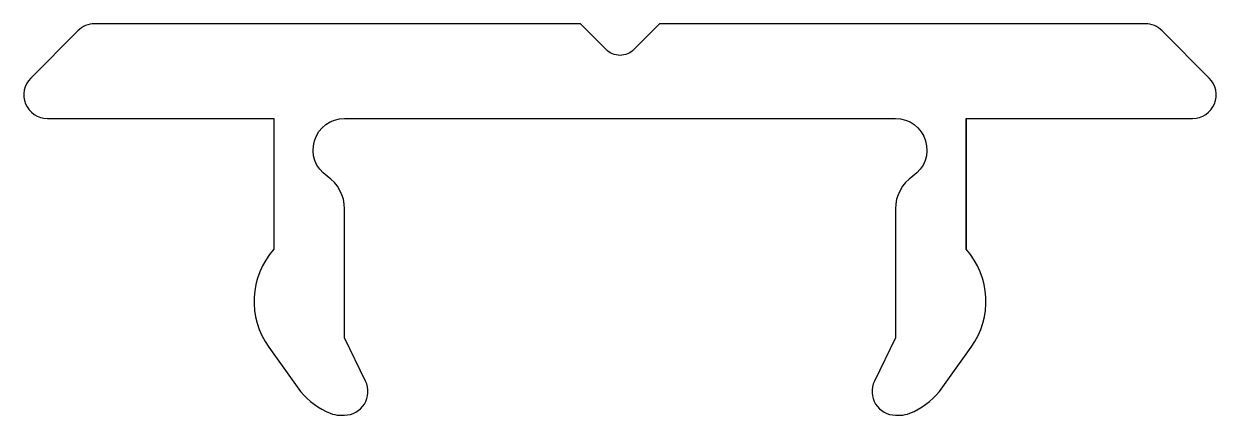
# Model space of a CAD drawing. Extents: x 1203.6 to 1218.7, y 7.1 to 12.1.
import ezdxf

# ---------------------------------------------------------------- set-up
doc = ezdxf.new("R2010")
doc.units = 0
doc.header["$LTSCALE"] = 15
doc.layers.get('0').update_dxf_attribs({"linetype": 'CONTINUOUS'})

msp = doc.modelspace()

# ---------------------------------------------------------------- linework, layer by layer
at = {"color": 0, "linetype": 'BYBLOCK'}
msp.add_lwpolyline([(1215.53, 10.866), (1215.53, 9.206), (1215.53, 10.866), (1218.406, 10.866, 0.668179), (1218.618, 11.378), (1218.018, 11.978, 0.198912), (1217.806, 12.066), (1211.633, 12.066), (1211.306, 11.739, -0.414214), (1210.953, 11.739), (1210.626, 12.066), (1204.453, 12.066, 0.198912), (1204.241, 11.978), (1203.641, 11.378, 0.668179), (1203.853, 10.866), (1206.73, 10.866), (1206.73, 9.206, 0.349324), (1206.667, 7.962), (1207.07, 7.399, 0.1185), (1207.448, 7.123, 0.099147), (1207.563, 7.1), (1207.627, 7.1, 0.553962), (1207.897, 7.531), (1207.63, 8.081), (1207.63, 9.717, 0.250492), (1207.407, 10.133, -0.741657), (1207.63, 10.866), (1214.63, 10.866, -0.741657), (1214.852, 10.133, 0.250492), (1214.63, 9.717), (1214.63, 8.081), (1214.362, 7.531, 0.553962), (1214.632, 7.1), (1214.696, 7.1, 0.099147), (1214.812, 7.123, 0.1185), (1215.189, 7.399), (1215.593, 7.962, 0.349324), (1215.53, 9.206)], format="xyb", dxfattribs=at)

doc.saveas('drawing.dxf')
